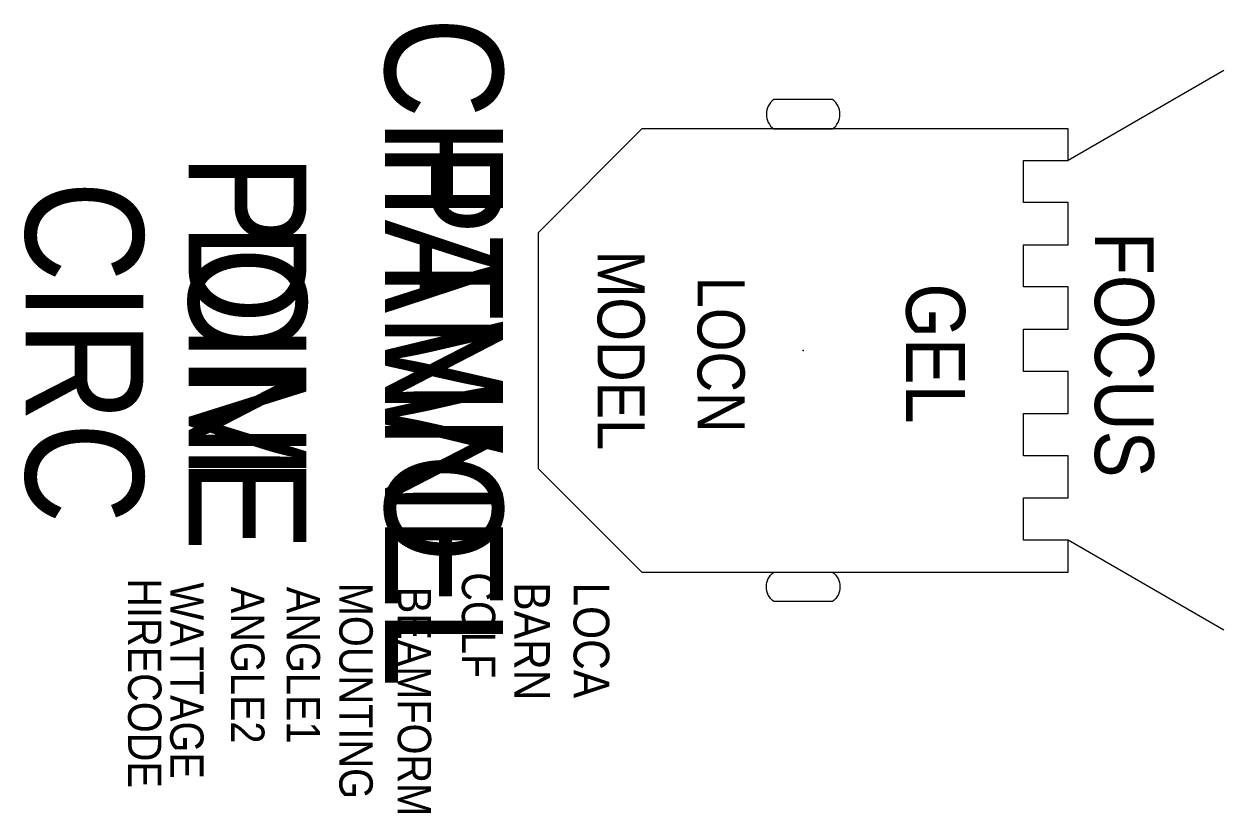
# Model space of a CAD drawing. Extents: x 394 to 1412, y 397 to 1066.
import ezdxf
from ezdxf.enums import TextEntityAlignment as Align

# ---------------------------------------------------------------- set-up
doc = ezdxf.new("R2010")
doc.units = 0
doc.header["$MEASUREMENT"] = 0
for name, color, linetype in [('CHANNEL', 3, 'CONTINUOUS'), ('CIRC', 6, 'CONTINUOUS'), ('DIMMER', 4, 'CONTINUOUS'), ('FOCUS', 30, 'CONTINUOUS'), ('GEL', 1, 'CONTINUOUS'), ('LANTERNS', 4, 'CONTINUOUS'), ('LOCATION', 7, 'CONTINUOUS'), ('MODEL', 6, 'CONTINUOUS'), ('PATCH', 5, 'CONTINUOUS'), ('PATCH2', 5, 'CONTINUOUS')]:
    doc.layers.add(name, color=color, linetype=linetype)

msp = doc.modelspace()

# ---------------------------------------------------------------- linework, layer by layer
at = {"layer": 'LANTERNS', "color": 0}
for points in [[(1412.3, 1026.5), (1280.1, 950.2)], [(1412.3, 551.7), (1280.1, 628)]]:
    msp.add_lwpolyline(points, dxfattribs=at)
for points in [[(1080.1, 1001.8), (1030.1, 1001.8, 0.5), (1030.1, 976.8), (1080.1, 976.8, 0.5), (1080.1, 1001.8)], [(1080.1, 575.9), (1030.1, 575.9, -0.5), (1030.1, 600.9), (1080.1, 600.9, -0.5), (1080.1, 575.9)]]:
    msp.add_lwpolyline(points, format="xyb", dxfattribs=at)
msp.add_lwpolyline([(1280.1, 976.8), (918.1, 976.8), (830.1, 888.8), (830.1, 688.9), (918.1, 600.9), (1280.1, 600.9), (1280.1, 628), (1242.2, 628), (1242.2, 663.8), (1280.1, 663.8), (1280.1, 699.6), (1242.2, 699.6), (1242.2, 735.4), (1280.1, 735.4), (1280.1, 771.2), (1242.2, 771.2), (1242.2, 807), (1280.1, 807), (1280.1, 842.8), (1242.2, 842.8), (1242.2, 878.6), (1280.1, 878.6), (1280.1, 914.4), (1242.2, 914.4), (1242.2, 950.2), (1280.1, 950.2)], close=True, dxfattribs=at)
msp.add_point((1055.1, 788.9), dxfattribs=at)
msp.add_point((1055.1, 788.9), dxfattribs=at)

# ---------------------------------------------------------------- texts
at = {"layer": 'CHANNEL', "width": 0.89}
msp.add_attdef('CHANNEL', text='', height=100, rotation=270, dxfattribs=at).set_placement((700.2, 787.5), align=Align.CENTER)
at = {"layer": 'CIRC', "width": 0.89}
msp.add_attdef('CIRC', text='', height=100, rotation=270, dxfattribs=at).set_placement((395.1, 787.5), align=Align.CENTER)
at = {"layer": 'DIMMER', "width": 0.89}
msp.add_attdef('DIM', text='', height=100, rotation=270, dxfattribs=at).set_placement((533.5, 788.4), align=Align.CENTER)
at = {"layer": 'FOCUS', "width": 0.89}
msp.add_attdef('FOCUS', text='', height=50, rotation=270, dxfattribs=at).set_placement((1302.7, 785.3), align=Align.CENTER)
at = {"layer": 'GEL', "width": 0.89}
msp.add_attdef('GEL', text='', height=50, rotation=270, dxfattribs=at).set_placement((1142.5, 786.3), align=Align.CENTER)
at = {"layer": 'LANTERNS', "color": 0, "width": 0.89, "flags": 1}
for tag, p, s, height in [('HIRECODE', (482.1, 595.6), '', 28.3), ('WATTAGE', (517.8, 592, 0), '5000', 28.3), ('COLF', (765.4, 600.7), 'N', 28.3), ('ANGLE2', (569.5, 588.4), '51', 28.3), ('ANGLE1', (616.7, 588.4), '15', 28.3), ('MOUNTING', (661.4, 591.8), 'LARGE HOOK CLAMP', 28.305), ('BEAMFORM', (711, 588.4), 'C', 28.3), ('BARN', (809.8, 592.2), '1', 30.3), ('LOCA', (860.2, 592.1), '', 30.3)]:
    msp.add_attdef(tag, p, s, height=height, rotation=270, dxfattribs=at)
at = {"layer": 'LOCATION', "width": 0.89}
msp.add_attdef('LOCN', text='', height=40, rotation=270, dxfattribs=at).set_placement((965.4, 785.4), align=Align.CENTER)
at = {"layer": 'MODEL', "width": 0.89}
msp.add_attdef('MODEL', text='14"', height=40, rotation=270, dxfattribs=at).set_placement((880.6, 788.9), align=Align.CENTER)
at = {"layer": 'PATCH', "width": 0.89}
msp.add_attdef('PONE', text='', height=100, rotation=270, dxfattribs=at).set_placement((533.5, 787.5), align=Align.CENTER)
at = {"layer": 'PATCH2', "width": 0.89}
msp.add_attdef('PTWO', text='', height=100, rotation=270, dxfattribs=at).set_placement((700.2, 787.5), align=Align.CENTER)

doc.saveas('drawing.dxf')
